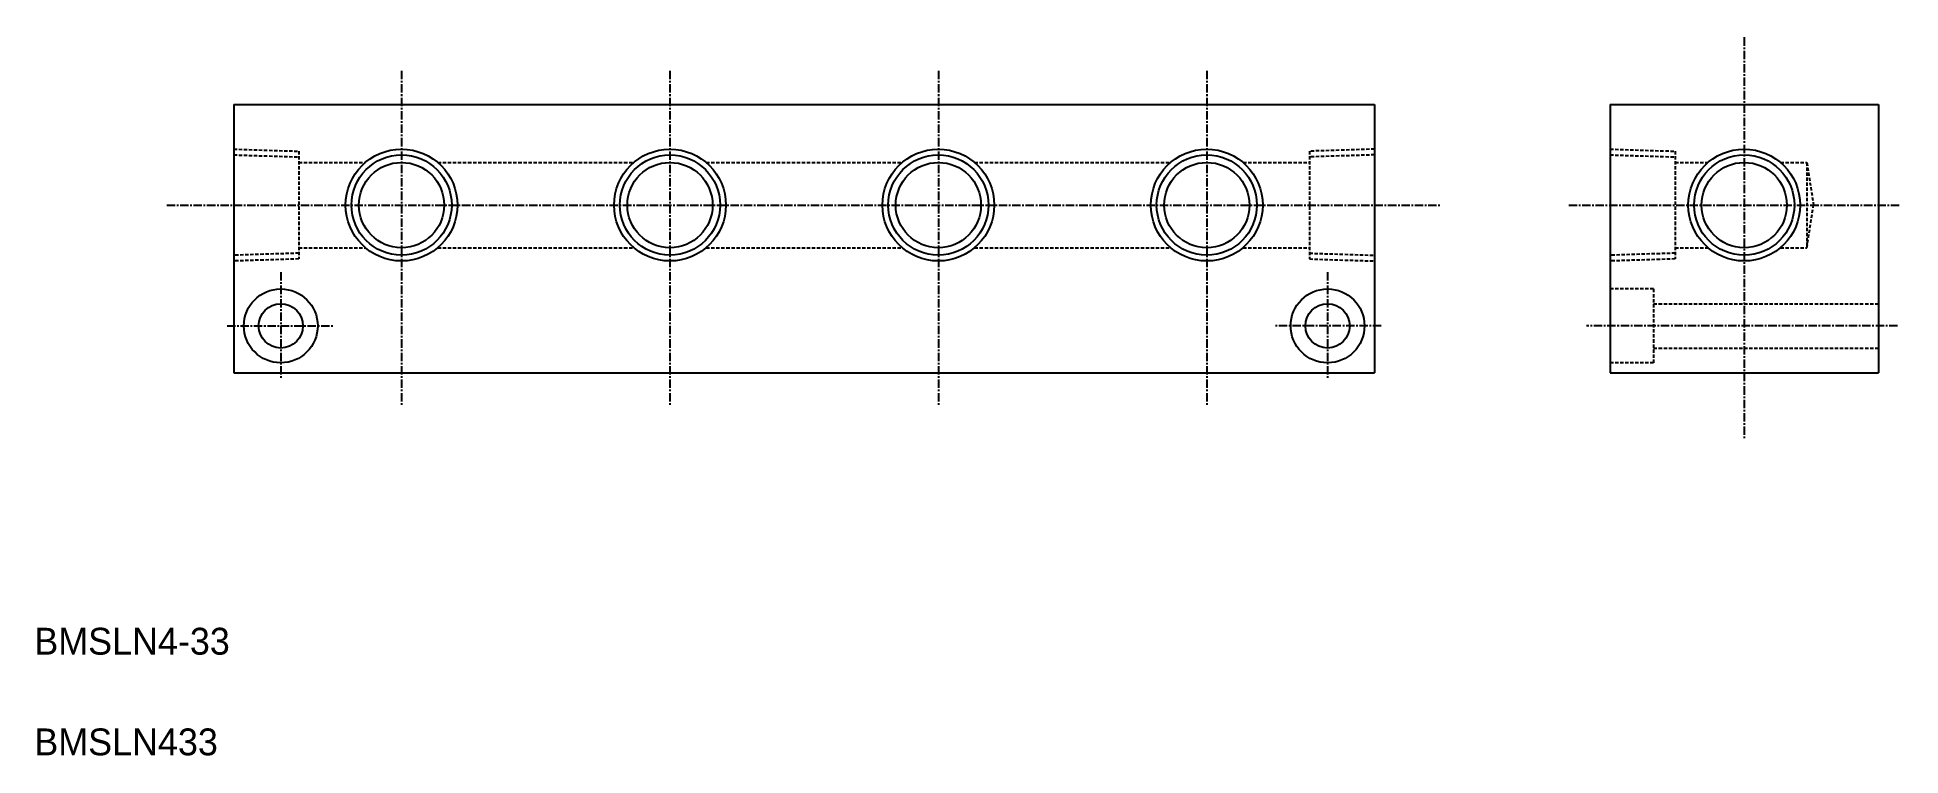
# Model space of a CAD drawing. Extents: x 1052 to 1330, y 225 to 332.
import ezdxf

# ---------------------------------------------------------------- set-up
doc = ezdxf.new("R2010")
doc.units = 0
doc.linetypes.add('CENTER', pattern=[2, 1.25, -0.25, 0.25, -0.25])
doc.linetypes.add('DASHED', pattern=[0.75, 0.5, -0.25])
doc.layers.get('0').update_dxf_attribs({"linetype": 'CONTINUOUS'})
doc.layers.add('CENTER', color=1, linetype='CENTER')

msp = doc.modelspace()

# ---------------------------------------------------------------- linework, layer by layer
at = {"color": 7, "linetype": 'CONTINUOUS'}
for p, q in [((1081.65, 322.04), (1251.65, 322.04)), ((1081.65, 322.04), (1081.65, 282.04)), ((1251.65, 322.04), (1251.65, 282.04)), ((1286.74, 322.04), (1286.74, 282.04)), ((1286.74, 322.04), (1326.74, 322.04)), ((1326.74, 322.04), (1326.74, 282.04)), ((1081.65, 282.04), (1251.65, 282.04)), ((1286.74, 282.04), (1326.74, 282.04))]:
    msp.add_line(p, q, dxfattribs=at)
at = {"color": 3, "linetype": 'DASHED'}
for p, q in [((1081.65, 315.37), (1091.35, 315.07)), ((1081.65, 314.52), (1091.35, 314.21)), ((1091.35, 315.07), (1091.35, 299.01)), ((1251.65, 315.37), (1241.95, 315.07)), ((1241.95, 315.07), (1241.95, 299.01)), ((1251.65, 314.52), (1241.95, 314.21)), ((1286.74, 315.37), (1296.44, 315.07)), ((1286.74, 314.52), (1296.44, 314.21)), ((1296.44, 315.07), (1296.44, 299.01)), ((1091.35, 313.39), (1101.26, 313.39)), ((1112.05, 313.39), (1141.26, 313.39)), ((1152.05, 313.39), (1181.26, 313.39)), ((1192.05, 313.39), (1221.26, 313.39)), ((1232.05, 313.39), (1241.95, 313.39)), ((1296.44, 313.39), (1301.34, 313.39)), ((1312.13, 313.39), (1316.07, 313.39)), ((1316.07, 313.39), (1316.07, 300.69)), ((1316.07, 313.39), (1317.07, 307.04)), ((1316.07, 300.69), (1317.07, 307.04)), ((1091.35, 300.69), (1101.26, 300.69)), ((1112.05, 300.69), (1141.26, 300.69)), ((1152.05, 300.69), (1181.26, 300.69)), ((1192.05, 300.69), (1221.26, 300.69)), ((1232.05, 300.69), (1241.95, 300.69)), ((1296.44, 300.69), (1301.34, 300.69)), ((1312.13, 300.69), (1316.07, 300.69)), ((1091.35, 299.87), (1081.65, 299.57)), ((1091.35, 299.01), (1081.65, 298.71)), ((1241.95, 299.87), (1251.65, 299.57)), ((1241.95, 299.01), (1251.65, 298.71)), ((1296.44, 299.87), (1286.74, 299.57)), ((1296.44, 299.01), (1286.74, 298.71)), ((1293.24, 294.54), (1286.74, 294.54)), ((1293.24, 294.54), (1293.24, 283.54)), ((1293.24, 292.34), (1326.74, 292.34)), ((1293.24, 283.54), (1286.74, 283.54)), ((1293.24, 285.74), (1326.74, 285.74))]:
    msp.add_line(p, q, dxfattribs=at)
at = {"color": 3, "linetype": 'CONTINUOUS'}
for centre in [(1106.65, 307.04), (1146.65, 307.04), (1186.65, 307.04), (1226.65, 307.04), (1306.74, 307.04)]:
    msp.add_circle(centre, 8.33, dxfattribs=at)
at = {"color": 7, "linetype": 'CONTINUOUS'}
for centre, radius in [((1106.65, 307.04), 7.47), ((1146.65, 307.04), 7.47), ((1186.65, 307.04), 7.47), ((1226.65, 307.04), 7.47), ((1306.74, 307.04), 7.47), ((1106.65, 307.04), 6.35), ((1146.65, 307.04), 6.35), ((1186.65, 307.04), 6.35), ((1226.65, 307.04), 6.35), ((1306.74, 307.04), 6.35), ((1088.65, 289.04), 5.5), ((1244.65, 289.04), 5.5), ((1088.65, 289.04), 3.3), ((1244.65, 289.04), 3.3)]:
    msp.add_circle(centre, radius, dxfattribs=at)
at = {"layer": 'CENTER', "color": 1, "linetype": 'CENTER'}
for p, q in [((1306.74, 332.04), (1306.74, 272.04)), ((1106.65, 327.04), (1106.65, 277.04)), ((1146.65, 327.04), (1146.65, 277.04)), ((1186.65, 327.04), (1186.65, 277.04)), ((1226.65, 327.04), (1226.65, 277.04)), ((1071.65, 307.04), (1261.65, 307.04)), ((1280.59, 307.04), (1330.06, 307.04)), ((1088.65, 297.04), (1088.65, 281.04)), ((1244.65, 297.04), (1244.65, 281.04)), ((1080.65, 289.04), (1096.65, 289.04)), ((1252.65, 289.04), (1236.65, 289.04)), ((1329.58, 289.04), (1283.25, 289.04))]:
    msp.add_line(p, q, dxfattribs=at)

# ---------------------------------------------------------------- texts
at = {"color": 7, "linetype": 'CONTINUOUS'}
for s, p in [('BMSLN4-33', (1051.92, 240.06)), ('BMSLN433', (1051.92, 225.06))]:
    msp.add_text(s, height=4, dxfattribs=at).set_placement(p)

doc.saveas('drawing.dxf')
